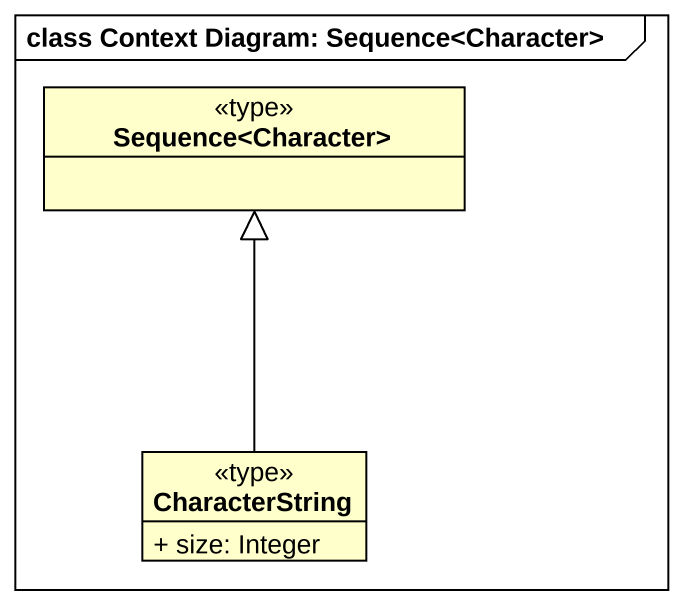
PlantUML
@startuml
mainframe class Context Diagram: Sequence<Character>
hide circle
hide empty members
skinparam classAttributeIconSize 0
class "Sequence<Character>" as Sequence_Character <<type>>
class CharacterString <<type>> {
  + size: Integer
}
CharacterString -up-|> Sequence_Character
@enduml
